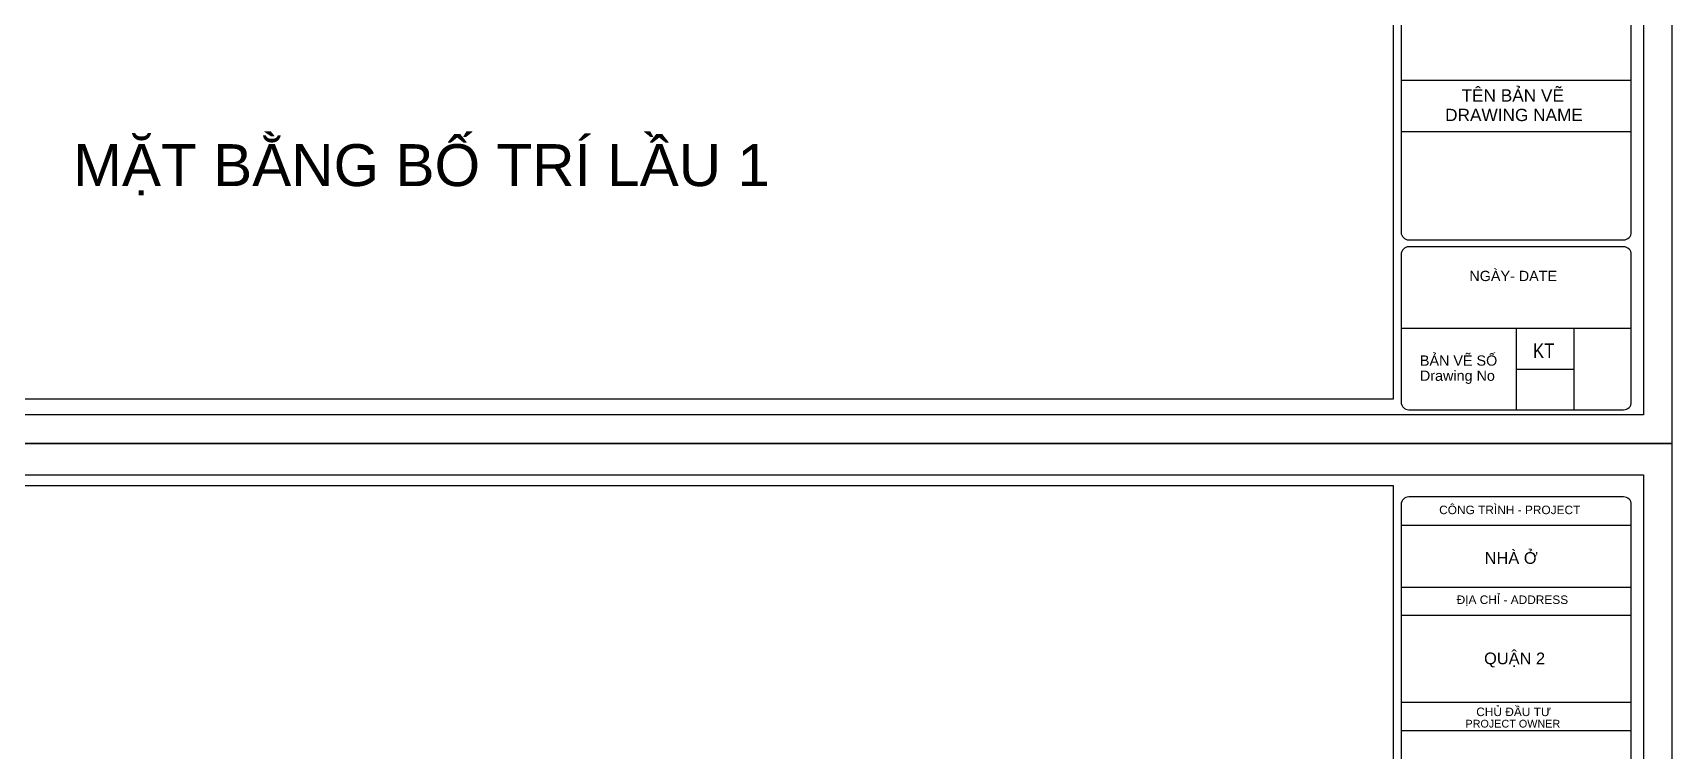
# Model space of a CAD drawing. Header units: inches. Extents: x 1198002 to 1275033, y 93432 to 197262.
# Drawn here: x 1250057 to 1268760, y 129677 to 137880 of the extents above; entities that cross this region are included whole.
import ezdxf
from ezdxf.enums import TextEntityAlignment as Align

# ---------------------------------------------------------------- set-up
doc = ezdxf.new("R2010")
doc.units = ezdxf.units.IN
doc.header["$LTSCALE"] = 100
doc.header["$MEASUREMENT"] = 0
for name, color, linetype, lineweight in [('1', 1, 'Continuous', 18), ('1-khung ten', 7, 'Continuous', 30), ('TEXT', 7, 'Continuous', 18)]:
    doc.layers.add(name, color=color, linetype=linetype, lineweight=lineweight)
doc.styles.add('CVN', font='VHELVEN.TTF')
doc.styles.add('VN Helve', font='VHELVEN.TTF')
doc.styles.add('VNI Helve-Condense', font='VHELVCN.TTF')

# ---------------------------------------------------------------- blocks, each defined once
blk = doc.blocks.new('KHUNG')
at = {"layer": '1-khung ten', "color": 5, "ltscale": 3}
for p, q in [((1870461, 676662), (1902500, 676662)), ((1902500, 676662), (1902500, 653433)), ((1902500, 653433), (1870461, 653433))]:
    blk.add_line(p, q, dxfattribs=at)
at = {"layer": '1-khung ten', "ltscale": 3}
for p, q in [((1899050, 676510), (1870645, 676510)), ((1899050, 653656), (1899050, 676510)), ((1870645, 653656), (1899050, 653656))]:
    blk.add_line(p, q, dxfattribs=at)
at = {"layer": '1-khung ten', "color": 144, "ltscale": 1000}
for p, q in [((1902225, 676358), (1899260, 676358)), ((1899153, 676250), (1899153, 672395)), ((1902332, 672395), (1902332, 676250)), ((1899153, 675967), (1902332, 675967)), ((1899153, 675111), (1902332, 675111)), ((1899153, 674721), (1902332, 674721)), ((1899153, 673521), (1902332, 673521)), ((1899153, 673131), (1902332, 673131)), ((1899153, 667788), (1899153, 655958)), ((1902332, 655958), (1902332, 667788)), ((1899153, 658059), (1902332, 658059)), ((1899153, 658059), (1902332, 658059)), ((1899153, 657348), (1902332, 657348)), ((1899260, 655850), (1902225, 655850)), ((1902225, 655755), (1899260, 655755)), ((1899153, 655648), (1899153, 653611)), ((1902332, 653611), (1902332, 655648)), ((1902332, 654629), (1899153, 654629)), ((1900742, 654629), (1900742, 653503)), ((1901537, 654629), (1901537, 653503)), ((1899260, 653503), (1902225, 653503))]:
    blk.add_line(p, q, dxfattribs=at)
blk.add_lwpolyline([(1900742, 654066), (1901537, 654066)], dxfattribs=at)
for centre, start, end in [((1899260, 676250), 90, 180), ((1902225, 676250), 0, 90), ((1899260, 655958), 180, 270), ((1902225, 655958), 270, 0), ((1899260, 655648), 90, 180), ((1902225, 655648), 0, 90), ((1899260, 653611), 180, 270), ((1902225, 653611), 270, 0)]:
    blk.add_arc(centre, 107, start, end, dxfattribs=at)
at = {"layer": 'Defpoints', "ltscale": 3}
for p, q in [((1902896, 677094), (1868876, 677094)), ((1902896, 653037), (1902896, 677094)), ((1868876, 653037), (1902896, 653037))]:
    blk.add_line(p, q, dxfattribs=at)
at = {"layer": '1-khung ten', "style": 'VN Helve'}
for s, height, p in [('COÂNG TRÌNH - PROJECT', 117.39, (1899679, 676119)), ('NHAØ ÔÛ', 162, (1900307, 675432)), ('ÑÒA CHÆ - ADDRESS', 117.39, (1899920, 674878)), ('QUAÄN 2', 162, (1900299, 674045)), ('CHUÛ ÑAÀU TÖ ', 117.39, (1900191, 673329)), ('PROJECT OWNER', 106.72, (1900042, 673171)), ('TEÂN BAÛN VEÕ', 170.21, (1899988, 657761)), ('DRAWING NAME', 170.21, (1899761, 657492)), ('NGAØY- DATE', 141.84, (1900096, 655282)), ('BAÛN VEÕ SOÁ', 141.84, (1899413, 654113)), ('Drawing No', 141.8, (1899413, 653904))]:
    blk.add_text(s, height=height, dxfattribs=at).set_placement(p)
at = {"layer": '1-khung ten', "style": 'VNI Helve-Condense'}
blk.add_text('KT', height=202.5, dxfattribs=at).set_placement((1901122, 654217), align=Align.CENTER)

msp = doc.modelspace()

# ---------------------------------------------------------------- block references
at = {"layer": '1', "xscale": 0.8263246674378223, "yscale": 0.8263246674378223, "zscale": 0.8263246674378223}
for p in [(-303650, -406430.8), (-303650, -426309.7)]:
    msp.add_blockref('KHUNG', p, dxfattribs=at)

# ---------------------------------------------------------------- texts
at = {"layer": 'TEXT', "color": 7, "insert": (1254491.9, 136315.7), "char_height": 478.647, "attachment_point": 5, "style": 'CVN'}
msp.add_mtext('\\A1;M{\\fArial|b0|i0|c0|p34;ẶT BẰNG BỐ TRÍ LẦU 1}', dxfattribs=at)

doc.saveas('drawing.dxf')
